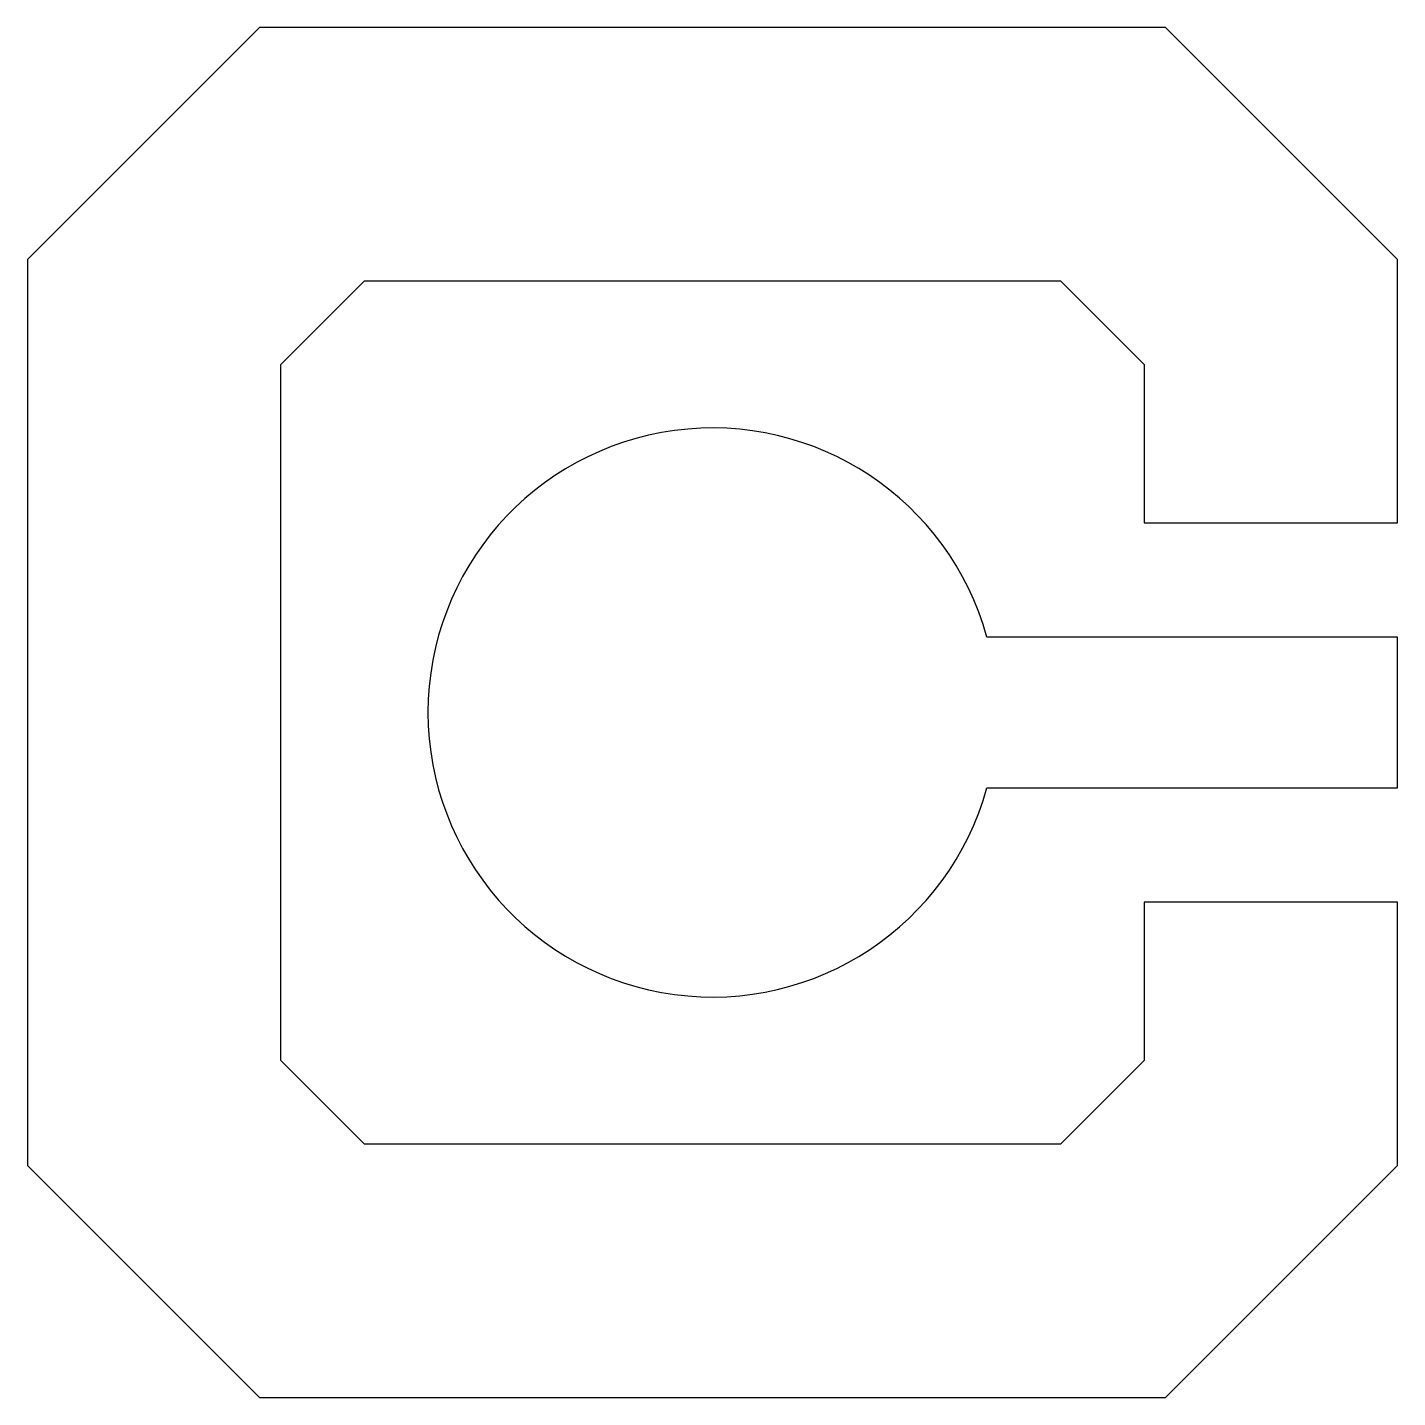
# Model space of a CAD drawing. Header units: millimetres. Extents: x -4.19 to 4.19, y -4.19 to 4.19.
import ezdxf

# ---------------------------------------------------------------- set-up
doc = ezdxf.new("R2010")
doc.units = ezdxf.units.MM
doc.layers.get('0').update_dxf_attribs({"linetype": 'CONTINUOUS'})

msp = doc.modelspace()

# ---------------------------------------------------------------- linework, layer by layer
msp.add_line((4.19, 0), (4.19, 0.46))
msp.add_lwpolyline([(-2.77, -4.19), (2.77, -4.19), (4.19, -2.77), (4.19, -1.16), (2.64, -1.16), (2.64, -2.128), (2.128, -2.64), (-2.128, -2.64), (-2.64, -2.128), (-2.64, 2.128), (-2.128, 2.64), (2.128, 2.64), (2.64, 2.128), (2.64, 1.16), (4.19, 1.16), (4.19, 2.77), (2.77, 4.19), (-2.77, 4.19), (-4.19, 2.77), (-4.19, -2.77)], close=True)
msp.add_lwpolyline([(1.6781, -0.46), (4.19, -0.46), (4.19, 0.46), (1.6781, 0.46, 7.430639)], format="xyb", close=True)

doc.saveas('drawing.dxf')
